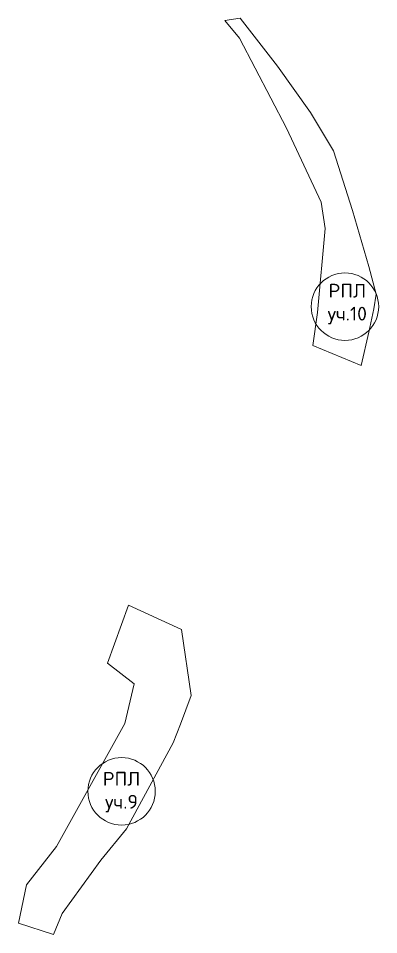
# Model space of a CAD drawing. Extents: x 1391563 to 1397850, y 355631 to 360455.
# Drawn here: x 1393060.9 to 1393231.9, y 357824.8 to 358259.8 of the extents above; entities that cross this region are included whole.
import ezdxf

# ---------------------------------------------------------------- set-up
doc = ezdxf.new("R2010")
doc.units = 0
doc.header["$MEASUREMENT"] = 0
doc.layers.add('РПЛ', color=70, linetype='Continuous')
doc.styles.get("Standard").update_dxf_attribs({"font": 'simplex.shx'})

msp = doc.modelspace()

# ---------------------------------------------------------------- linework, layer by layer
at = {"layer": 'РПЛ', "lineweight": 20}
for points in [[(1393223.48, 358095.05), (1393227.24, 358110.86), (1393229.63, 358121.89), (1393230.68, 358128.81), (1393227.25, 358141.99), (1393219.47, 358168.53), (1393210.42, 358196.94), (1393199.48, 358215.14), (1393183.87, 358237.07), (1393166.09, 358259.81), (1393158.94, 358258.82), (1393165.82, 358250.44), (1393188.15, 358207.74), (1393204.61, 358172.53), (1393206.43, 358160.1), (1393202.78, 358120.11), (1393200.62, 358104.44), (1393223.48, 358095.05)], [(1393060.91, 357830.3), (1393077.58, 357824.83), (1393081.78, 357834.95), (1393100.1, 357860.25), (1393112.2, 357875.14), (1393134.36, 357915.83), (1393137.79, 357924.82), (1393142.98, 357938.4), (1393138.31, 357969.68), (1393113.24, 357981.19), (1393103.14, 357953.69), (1393115.91, 357943.97), (1393111.39, 357925.01), (1393079.02, 357866.74), (1393064.86, 357848.5), (1393060.91, 357830.3)]]:
    msp.add_lwpolyline(points, dxfattribs=at)
at = {"layer": 'РПЛ', "lineweight": 0}
for centre in [(1393215.86, 358122.94), (1393109.89, 357892.87)]:
    msp.add_circle(centre, 16, dxfattribs=at)

# ---------------------------------------------------------------- texts
at = {"layer": 'РПЛ', "char_height": 6.533, "width": 6.5333, "attachment_point": 2}
for s, insert in [('РПЛ\\Pуч.10', (1393216.97, 358133.77)), ('РПЛ\\Pуч.9', (1393109.87, 357902.09))]:
    msp.add_mtext(s, dxfattribs=dict(at, insert=insert))

doc.saveas('drawing.dxf')
